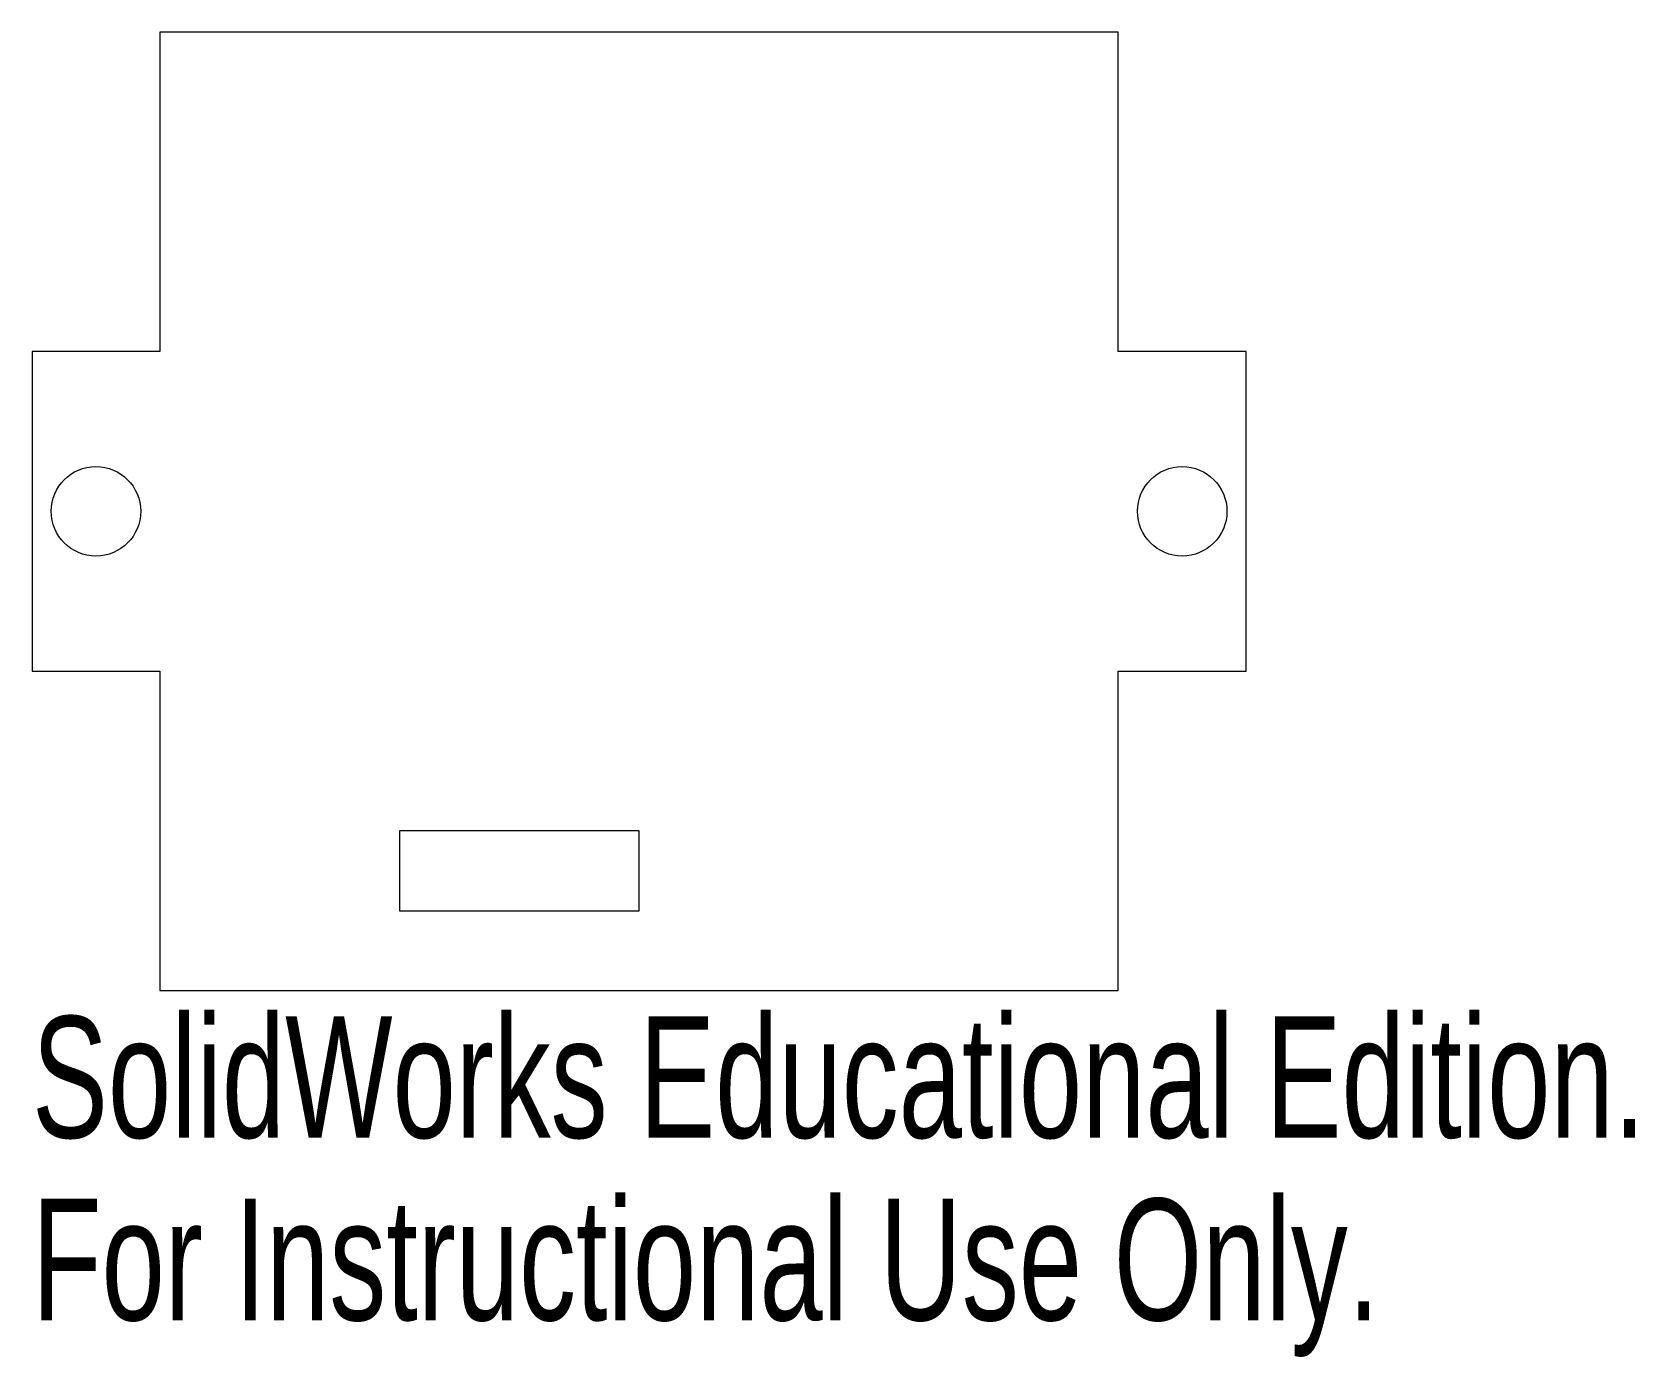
# Model space of a CAD drawing. Header units: inches. Extents: x -0.2 to 2.31, y -0.57 to 1.5.
import ezdxf

# ---------------------------------------------------------------- set-up
doc = ezdxf.new("R2010")
doc.units = ezdxf.units.IN
doc.header["$MEASUREMENT"] = 0
doc.styles.add('SLDTEXTSTYLE0', font='TXT', dxfattribs={"width": 0.7})

msp = doc.modelspace()

# ---------------------------------------------------------------- linework, layer by layer
at = {"color": 7, "linetype": 'Continuous', "lineweight": 15}
for p, q in [((0, 1.5), (0, 1)), ((1.5, 1.5), (0, 1.5)), ((1.5, 1), (1.5, 1.5)), ((-0.2, 1), (-0.2, 0.5)), ((0, 1), (-0.2, 1)), ((1.7, 1), (1.5, 1)), ((1.7, 0.5), (1.7, 1)), ((-0.2, 0.5), (0, 0.5)), ((0, 0.5), (0, 0)), ((1.5, 0.5), (1.7, 0.5)), ((1.5, 0), (1.5, 0.5)), ((0.75, 0.25), (0.375, 0.25)), ((0.375, 0.25), (0.375, 0.125)), ((0.75, 0.125), (0.75, 0.25)), ((0.375, 0.125), (0.75, 0.125)), ((0, 0), (1.5, 0))]:
    msp.add_line(p, q, dxfattribs=at)
for centre in [(-0.1, 0.75), (1.6, 0.75)]:
    msp.add_circle(centre, 0.07, dxfattribs=at)

# ---------------------------------------------------------------- texts
at = {"color": 7, "linetype": 'Continuous', "char_height": 0.1903, "attachment_point": 1, "style": 'SLDTEXTSTYLE0'}
for s, insert in [('SolidWorks Educational Edition.', (-0.2, -0.0401)), ('For Instructional Use Only.', (-0.2, -0.3256))]:
    msp.add_mtext(s, dxfattribs=dict(at, insert=insert))

doc.saveas('drawing.dxf')
